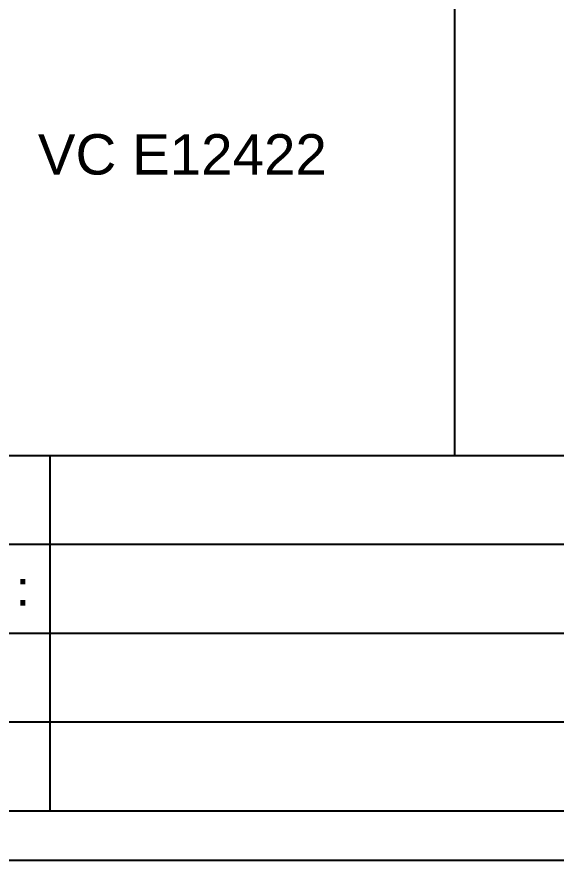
# Model space of a CAD drawing. Header units: inches. Extents: x 3613 to 8393, y -2205 to -794.
# Drawn here: x 3661.6 to 3708.3, y -1185.6 to -1112.6 of the extents above; entities that cross this region are included whole.
import ezdxf

# ---------------------------------------------------------------- set-up
doc = ezdxf.new("R2010")
doc.units = ezdxf.units.IN
doc.header["$MEASUREMENT"] = 0
doc.styles.get("Standard").update_dxf_attribs({"font": 'arial.ttf'})

msp = doc.modelspace()

# ---------------------------------------------------------------- hatches: boundary and pattern name
at = {"transparency": 33554559}
for points in [[(3662.352, -1161.754), (3662.352, -1161.303), (3661.901, -1161.303), (3661.901, -1161.754)], [(3662.352, -1163.604), (3662.352, -1163.108), (3661.901, -1163.108), (3661.901, -1163.604)]]:
    msp.add_hatch(color=256, dxfattribs=at).paths.add_polyline_path(points)

# ---------------------------------------------------------------- linework, layer by layer
for p, q in [((3699.458, -894.646), (3699.458, -1150.606)), ((3619.928, -1181.386), (4029.183, -1181.386))]:
    msp.add_line(p, q)
msp.add_lwpolyline([(4033.221, -1185.646), (4033.221, -888.646), (3613.221, -888.646), (3613.221, -1185.646)], close=True)
for points in [[(3632.745, -1150.606), (4029.183, -1150.606)], [(3664.446, -1150.606), (3664.446, -1181.386)], [(3632.745, -1158.279), (3928.876, -1158.279)], [(3632.745, -1165.996), (3981.816, -1165.996)], [(3632.745, -1173.669), (3928.876, -1173.669)]]:
    msp.add_lwpolyline(points)

# ---------------------------------------------------------------- texts
at = {"insert": (3675.922, -1124.555), "char_height": 3.5, "width": 34.34827, "attachment_point": 5}
msp.add_mtext('VC E12422', dxfattribs=at)

doc.saveas('drawing.dxf')
